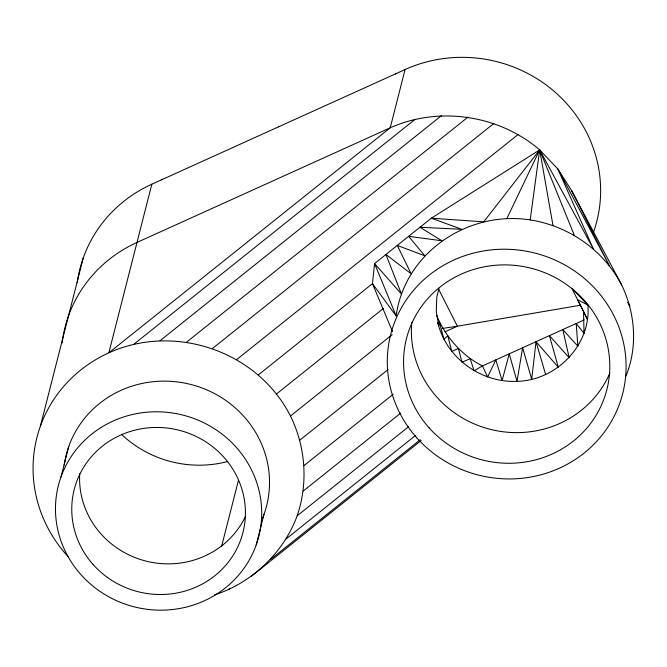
<?xml version="1.0" encoding="UTF-8"?>
<svg xmlns="http://www.w3.org/2000/svg" width="667" height="667" viewBox="0 0 667 667"><rect width="100%" height="100%" fill="white"/><g stroke="black" fill="none" stroke-linecap="round" stroke-linejoin="round"><path stroke-width="1" d="M214.491 594.914A136.035 130.157 14.3 0 0 228.639 589.436C259.947 574.771 285.084 548.282 297.19 515.808C308.321 483.175 305.644 446.907 290.495 416C257.537 351.142 174.937 322.936 108.854 352.818A136.035 130.157 14.3 0 0 68.234 556.745M572.261 288.561L587.935 305.144C591.237 344.972 556.328 380.599 517.008 381.332C481.14 383.075 446.165 357.929 437.844 322.736M584.167 319.902L576.196 323.512L577.872 346.248L562.798 329.581L569.184 357.704L549.408 335.643L558.304 367.267L536.018 341.704L531.707 379.315L522.628 347.765L517.008 381.332L509.229 353.835L502.118 380.549L495.839 359.897L487.619 376.988L482.449 365.958C461.706 355.419 445.423 336.743 436.635 315.316M437.952 322.72L438.703 325.663L439.228 321.677L443.93 339.178L447.79 335.784L451.784 351.509L458.379 348.449L461.956 362.181L470.218 358.763L474.054 370.785L482.449 365.958L576.196 323.512L584.034 333.333L584.651 330.373M584.442 330.282L584.034 333.333L583.525 311.464L587.435 319.451L577.539 299.633L587.935 305.144M625.763 376.438C637.96 347.199 635.351 313.207 621.636 284.917C603.635 250.192 568.709 225.921 530.198 219.91L539.678 149.9C499.099 115.058 439.128 105.92 390.22 127.797L136.985 242.454A136.035 130.157 14.3 0 0 62.114 342.896M621.636 284.917L571.861 190.979L557.837 168.959L539.678 149.9L431.316 218.192L374.587 263.557L372.453 283.642L396.14 315.916C404.802 252.485 468.192 210.238 530.198 219.91M438.969 288.244L436.793 297.165L436.285 311.472L438.703 325.663M40.312 426.446L83.292 257.846M60.98 477.022L68.793 446.373M405.069 69.551L151.834 184.209L108.854 352.818L390.22 127.797L405.069 69.551A136.035 130.157 14.3 0 1 554.519 91.654A136.035 130.157 14.3 0 1 593.397 232.541M221.519 546.715L238.402 480.498M256.203 544.939A103.385 98.916 14.3 0 0 138.569 413.282A103.385 98.916 14.3 0 0 80.999 574.721A103.385 98.916 14.3 0 0 256.203 544.939L264.015 514.282M506.803 218.676L539.678 149.9L593.313 248.766L557.837 168.959L609.296 265.533L571.861 190.979L572.986 193.88M574.304 235.251L539.678 149.9L483.708 221.853L431.316 218.192L461.797 229.315L419.968 227.264L441.904 240.779L408.621 236.335L424.804 255.803L397.274 245.414L411.155 273.812L385.935 254.486L401.476 294.105L374.587 263.557L396.14 315.916M133.759 344.339L415.124 119.318M160.005 340.729L441.371 115.708M186.593 342.129L467.959 117.109M212.49 348.491L493.855 123.47M236.702 359.563L518.067 134.542M258.312 374.921L372.453 283.642L392.538 331.674M276.471 393.98L383.342 308.513M290.495 416L392.188 334.676M299.842 440.145L388.086 369.568M304.152 465.474L393.197 394.264M303.252 491.02L400.709 413.081M297.19 515.808L408.596 426.705M286.185 538.878L415.483 435.468M228.639 589.436L230.265 588.136M270.669 559.338L420.302 439.67M251.242 576.413L421.202 440.487M445.072 331.774L457.37 326.205L580.498 305.236M442.121 328.481L457.37 326.205L438.686 289.32M627.914 302.518L629.856 306.161L627.989 302.443M572.011 288.711L583.066 310.555M536.018 341.704L545.648 374.562M539.678 149.9L552.993 225.504M227.789 461.472A108.829 104.127 14.3 0 1 121.511 434.359M77.222 282.625A136.035 130.157 14.3 0 1 151.834 184.209M395.331 73.962A13.607 2.535 65.6 0 1 396.623 73.628M278.456 126.88A13.607 2.535 65.6 0 1 278.906 126.288M161.572 179.798A13.607 2.535 65.6 0 1 162.031 179.215M609.871 373.086A103.385 98.916 14.3 0 1 489.945 429.248A103.385 98.916 14.3 0 1 411.806 322.361M64.182 465.207A103.385 98.916 14.3 0 1 191.979 384.767A103.385 98.916 14.3 0 1 262.565 518.092M245.464 516.475A87.06 83.3 14.3 0 1 145.564 560.98A87.06 83.3 14.3 0 1 79.715 473.695M429.089 427.822A103.385 98.916 14.3 0 0 604.294 398.041A103.385 98.916 14.3 0 0 486.668 266.383A103.385 98.916 14.3 0 0 429.089 427.822M416.842 437.886A119.71 114.541 14.3 0 0 619.71 403.402A119.71 114.541 14.3 0 0 483.508 250.959A119.71 114.541 14.3 0 0 416.842 437.886M93.247 564.657A87.06 83.3 14.3 0 0 240.787 539.578A87.06 83.3 14.3 0 0 141.738 428.714A87.06 83.3 14.3 0 0 93.247 564.657"/></g></svg>
